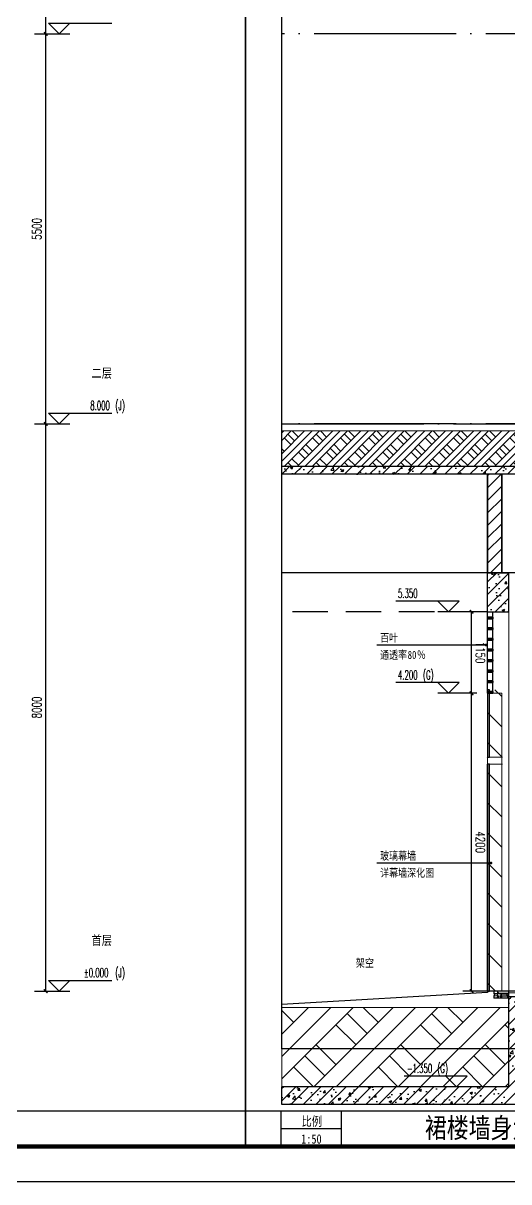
# Model space of a CAD drawing. Header units: millimetres. Extents: x 434053 to 1059003, y -2417481 to 936527.
# Drawn here: x 551617 to 558464, y -2255226 to -2238884 of the extents above; entities that cross this region are included whole.
import ezdxf

# ---------------------------------------------------------------- set-up
doc = ezdxf.new("R2010")
doc.units = ezdxf.units.MM
doc.header["$LTSCALE"] = 1000
doc.header["$MEASUREMENT"] = 0
for name, pattern in [('ACAD_ISO02W100', [15, 12, -3]), ('DASHED2', [0.375, 0.25, -0.125]), ('DOTE', [2.42, 2, -0.2, 0.02, -0.2])]:
    doc.linetypes.add(name, pattern=pattern)
doc.layers.get('Defpoints').update_dxf_attribs({"color": 6})
for name, color, linetype in [('A-ANNO-DIMS', 3, 'Continuous'), ('A-ANNO-TTLB', 7, 'Continuous'), ('A-AXIS', 16, 'DOTE'), ('A-FLOR-STRS', 2, 'Continuous'), ('A-GLAZ', 4, 'Continuous'), ('A-WALL-PATT', 8, 'Continuous'), ('AXIS', 3, 'Continuous'), ('DIM_ELEV', 3, 'Continuous'), ('DIM_LEAD', 3, 'Continuous'), ('DOTE', 16, 'DOTE'), ('EXTRUSION-V', 141, 'Continuous'), ('EXTRUSION1', 4, 'Continuous'), ('PUB_DIM', 83, 'Continuous'), ('PUB_HATCH', 8, 'Continuous'), ('PUB_TEXT', 7, 'Continuous'), ('WALL', 5, 'Continuous'), ('型材断面填充', 254, 'Continuous'), ('投影线', 6, 'ACAD_ISO02W100')]:
    doc.layers.add(name, color=color, linetype=linetype)
for name, color, linetype, lineweight in [('A-ANNO-TEXT', 7, 'Continuous', 25), ('A-DETL-0001', 4, 'Continuous', 15), ('A-GLAZ-MULL', 4, 'Continuous', 13), ('A-GLAZ-MULL-PROJ', 2, 'Continuous', 13), ('A-GLAZ-PROJ', 2, 'Continuous', 25), ('A-WALL', 5, 'Continuous', 35), ('Detail Items', 7, 'Continuous', 15)]:
    doc.layers.add(name, color=color, linetype=linetype, lineweight=lineweight)
doc.styles.add('_TCH_DIM', font='SIMPLEX.shx', dxfattribs={"width": 0.8, "height": 3, "bigfont": 'GBCBIG.shx'})
doc.styles.add('_TCH_DIM_T3', font='SIMPLEX', dxfattribs={"width": 0.705882, "bigfont": 'GBCBIG'})
doc.styles.add('TITXV', font='', dxfattribs={"width": 0.8})
doc.styles.add('宋体', font='', dxfattribs={"width": 0.8})
doc.styles.get('TITXV').set_extended_font_data('SimSun')
doc.styles.get('宋体').set_extended_font_data('SimSun')
doc.dimstyles.new('_TCH_ARCH&&50', dxfattribs={"dimtxt": 127.5, "dimasz": 50, "dimexe": 125, "dimexo": 150, "dimgap": 61.25, "dimtad": 1, "dimdec": 0, "dimzin": 0, "dimdsep": 46, "dimtxsty": '_TCH_DIM_T3', "dimblk": 'ARCHTICK', "dimcen": 0.09, "dimclrt": 7, "dimazin": 2, "dimtfac": 1, "dimtdec": 0, "dimtix": 1, "dimtmove": 2, "dimatfit": 3, "dimfxl": 1, "dimtolj": 1, "dimtzin": 0, "dimarcsym": 0})
pattern_1 = [(45, (-1713816.56, -1462982.77), (-88.3883476, 88.3883476), []), (50, (-1713816.56, -1462982.77), (358.63009, -31.376067), [37.5, -412.5]), (355, (-1713816.56, -1462982.77), (-69.375667, 376.096067), [30, -330]), (100.4514, (-1713786.68, -1462985.4), (289.25469, 344.71977), [31.870095, -350.571056]), (46.1842, (-1713816.56, -1462882.77), (533.620524, -82.75951), [56.25, -618.75]), (96.6356, (-1713772.1, -1462889.67), (467.33135, 487.05894), [47.80514, -525.8565]), (351.1842, (-1713816.56, -1462882.77), (467.33097, 487.0593), [45, -495]), (21, (-1713766.56, -1462907.77), (298.453526, -201.309445), [37.5, -412.5]), (326, (-1713766.56, -1462907.77), (121.657666, 362.57502), [30, -330]), (71.4514, (-1713741.7, -1462924.55), (420.111314, 161.26525), [31.870095, -350.571056]), (37.5, (-1713816.56, -1462982.77), (6.079928, 166.446927), [0, -326, 0, -335, 0, -331.25]), (7.5, (-1713816.56, -1462982.77), (131.534769, 197.205856), [0, -191, 0, -318.5, 0, -126.25]), (327.5, (-1713928.06, -1462982.77), (266.911218, -11.277436), [0, -125, 0, -390, 0, -517.5]), (317.5, (-1713978.06, -1462982.77), (291.593085, 50.052491), [0, -162.5, 0, -259, 0, -367.5])]

# ---------------------------------------------------------------- blocks, each defined once
blk = doc.blocks.new('asdfdfsdh')
at = {"layer": 'A-ANNO-TTLB'}
blk.add_lwpolyline([(0, 42050), (29700, 42050), (29700, 0), (0, 0)], close=True, dxfattribs=at)
at = {"layer": 'A-ANNO-TTLB', "const_width": 60}
blk.add_lwpolyline([(500, 40800), (500, 500), (29200, 500), (29200, 40800)], close=True, dxfattribs=at)
blk = doc.blocks.new('ASDFADFGAF')
for p, q in [((0, 500), (12350, 500)), ((500, 500), (500, 0)), ((1350, 500), (1350, 0)), ((500, 250), (1350, 250))]:
    blk.add_line(p, q)
blk.add_lwpolyline([(0, 28700), (12350, 28700), (12350, 0), (0, 0)], close=True)
at = {"layer": 'PUB_TEXT', "style": '宋体', "width": 0.8}
for s, p in [('比例', (791, 288)), ('1:50', (786, 38))]:
    blk.add_text(s, height=132.2, dxfattribs=at).set_placement(p)
blk = doc.blocks.new('Stack Joint_hotel1 - OPERABLE ABOVE-16952440-800 Section HOTEL WEST L6 - Callout 1')
at = {"layer": 'Detail Items'}
for points in [[(-94900, 30899), (-94900, 30900), (-94901, 30902), (-94902, 30903), (-94903, 30904), (-94904, 30905), (-94906, 30905), (-94906, 30906), (-94907, 30906), (-94907, 30902), (-94906, 30902), (-94906, 30903), (-94904, 30903), (-94903, 30902), (-94901, 30901), (-94901, 30900)], [(-94904, 30950), (-94900, 30950), (-94900, 30955), (-94901, 30955), (-94903, 30954), (-94904, 30954), (-94904, 30952), (-94905, 30951), (-94905, 30950)], [(-94900, 30945), (-94899, 30945), (-94898, 30946), (-94896, 30946), (-94896, 30948), (-94895, 30949), (-94895, 30950), (-94900, 30950)], [(-94814, 30981), (-94813, 30982), (-94813, 30984), (-94811, 30984), (-94810, 30985), (-94809, 30985), (-94809, 30984), (-94807, 30984), (-94807, 30988), (-94809, 30988), (-94809, 30987), (-94810, 30987), (-94811, 30986), (-94813, 30985), (-94814, 30983), (-94814, 30982)], [(-94797, 30981), (-94797, 30982), (-94798, 30984), (-94799, 30985), (-94800, 30986), (-94801, 30987), (-94803, 30987), (-94803, 30988), (-94804, 30988), (-94804, 30984), (-94803, 30984), (-94803, 30985), (-94801, 30985), (-94800, 30984), (-94799, 30983), (-94798, 30982)], [(-94711, 30974), (-94711, 30975), (-94710, 30976), (-94709, 30977), (-94707, 30978), (-94706, 30978), (-94706, 30976), (-94704, 30976), (-94704, 30982), (-94706, 30982), (-94706, 30980), (-94707, 30980), (-94709, 30979), (-94710, 30978), (-94711, 30976), (-94711, 30975)]]:
    blk.add_hatch(color=256, dxfattribs=at).paths.add_polyline_path(points, flags=0)
h = blk.add_hatch(dxfattribs=at)
h.set_pattern_fill('FP_30', color=256, style=0, pattern_type=2)
h.set_pattern_definition([(50, (-95018.266, 14805.4), (72.87376, -6.37607), [7.62, -83.82]), (355, (-95018.266, 14805.4), (-14.097, 76.42244), [6.096, -67.056]), (100.451, (-95012.19, 14804.87), (58.77696, 70.04687), [6.476, -71.236]), (46.184, (-95018.27, 14825.72), (108.4314, -16.81745), [11.43, -125.73]), (96.636, (-95009.23, 14824.32), (94.961, 98.9709), [9.714, -106.854]), (351.184, (-95018.27, 14825.72), (94.9623, 98.9702), [9.144, -100.584]), (21, (-95008.106, 14820.64), (60.64565, -40.90654), [7.62, -83.82]), (326, (-95008.106, 14820.64), (24.72083, 73.67493), [6.096, -67.056]), (71.451, (-95003.05, 14817.23), (85.3669, 32.76874), [6.476, -71.236]), (37.5, (-95018.266, 14805.4), (1.235525, 33.822432), [3.353, -62.89, 3.353, -64.719, -67.31]), (37.5, (-95018.266, 14805.4), (1.235525, 33.822432), [-134.315, 3.353, -63.957]), (7.5, (-95018.266, 14805.4), (26.728146, 40.07255), [3.353, -35.458, 3.353, -61.366, -25.654]), (7.5, (-95018.266, 14805.4), (26.728146, 40.07255), [-103.53, 3.353, -22.301]), (327.5, (-95040.923, 14805.4), (54.236318, -2.292117), [3.353, -22.047, 3.353, -75.895, -105.156]), (327.5, (-95040.923, 14805.4), (54.236318, -2.292117), [-104.648, 3.353, -101.803]), (317.5, (-95051.083, 14805.4), (59.25158, 10.17014), [3.353, -29.667, 3.353, -49.276, -74.676]), (317.5, (-95051.083, 14805.4), (59.25158, 10.17014), [-85.649, 3.353, -71.323])])
h.paths.add_polyline_path([(-94871, 30938), (-94859, 30951), (-94859, 30960), (-94857, 30960), (-94857, 30962), (-94862, 30962), (-94862, 30960), (-94861, 30960), (-94861, 30951), (-94872, 30940), (-94881, 30940), (-94881, 30938), (-94872, 30938)], flags=0)
blk.add_line((-94700, 30995), (-94700, 31000))
for p, q in [((-94910, 30962), (-94910, 31000)), ((-94861, 31000), (-94910, 31000)), ((-94910, 30962), (-94907, 30962)), ((-94910, 30938), (-94881, 30938)), ((-94910, 30900), (-94910, 30938)), ((-94910, 30900), (-94907, 30900)), ((-94907, 30997), (-94907, 30968)), ((-94864, 30997), (-94907, 30997)), ((-94860, 30968), (-94907, 30968)), ((-94860, 30966), (-94907, 30966)), ((-94907, 30962), (-94907, 30966)), ((-94907, 30936), (-94852, 30936)), ((-94907, 30936), (-94907, 30906)), ((-94904, 30908), (-94907, 30908)), ((-94907, 30906), (-94906, 30906)), ((-94907, 30906), (-94907, 30902)), ((-94907, 30902), (-94907, 30900)), ((-94907, 30902), (-94906, 30902)), ((-94904, 30900), (-94907, 30900)), ((-94906, 30950), (-94895, 30950)), ((-94906, 30906), (-94906, 30906)), ((-94906, 30905), (-94904, 30905)), ((-94906, 30903), (-94904, 30903)), ((-94906, 30902), (-94906, 30902)), ((-94905, 30950), (-94900, 30950)), ((-94904, 30905), (-94904, 30908)), ((-94904, 30903), (-94904, 30900)), ((-94900, 30956), (-94900, 30944)), ((-94900, 30950), (-94900, 30955)), ((-94900, 30950), (-94900, 30945)), ((-94895, 30950), (-94900, 30950)), ((-94872, 30940), (-94881, 30940)), ((-94881, 30940), (-94881, 30938)), ((-94881, 30938), (-94871, 30938)), ((-94861, 30951), (-94872, 30940)), ((-94871, 30938), (-94859, 30951)), ((-94871, 30938), (-94849, 30938)), ((-94820, 30940), (-94869, 30940)), ((-94869, 30940), (-94869, 30939)), ((-94869, 30939), (-94819, 30939)), ((-94864, 30997), (-94864, 30988)), ((-94851, 30988), (-94864, 30988)), ((-94864, 30964), (-94860, 30964)), ((-94864, 30959), (-94864, 30964)), ((-94861, 30959), (-94864, 30959)), ((-94857, 30962), (-94862, 30962)), ((-94862, 30962), (-94862, 30960)), ((-94862, 30962), (-94862, 30960)), ((-94862, 30962), (-94857, 30962)), ((-94862, 30960), (-94861, 30960)), ((-94862, 30960), (-94861, 30960)), ((-94861, 30992), (-94861, 31000)), ((-94861, 30992), (-94855, 30992)), ((-94861, 30960), (-94861, 30951)), ((-94861, 30960), (-94861, 30959)), ((-94700, 31000), (-94860, 31000)), ((-94860, 31000), (-94860, 30993)), ((-94860, 30993), (-94856, 30993)), ((-94860, 30988), (-94860, 30977)), ((-94860, 30988), (-94850, 30988)), ((-94860, 30977), (-94860, 30968)), ((-94860, 30977), (-94855, 30977)), ((-94860, 30977), (-94856, 30977)), ((-94860, 30964), (-94860, 30966)), ((-94860, 30930), (-94854, 30930)), ((-94860, 30930), (-94860, 30900)), ((-94860, 30900), (-94700, 30900)), ((-94859, 30951), (-94859, 30960)), ((-94859, 30960), (-94857, 30960)), ((-94857, 30960), (-94858, 30960)), ((-94858, 30960), (-94858, 30959)), ((-94858, 30959), (-94856, 30959)), ((-94857, 30960), (-94857, 30962)), ((-94857, 30962), (-94857, 30960)), ((-94847, 31000), (-94856, 31000)), ((-94856, 30997), (-94856, 30993)), ((-94850, 30997), (-94856, 30997)), ((-94856, 30997), (-94856, 30993)), ((-94850, 30997), (-94856, 30997)), ((-94856, 30984), (-94856, 30977)), ((-94850, 30984), (-94856, 30984)), ((-94856, 30962), (-94856, 30973)), ((-94851, 30973), (-94856, 30973)), ((-94856, 30959), (-94856, 30962)), ((-94854, 30928), (-94856, 30928)), ((-94856, 30928), (-94856, 30925)), ((-94856, 30926), (-94856, 30928)), ((-94856, 30928), (-94852, 30928)), ((-94850, 30926), (-94856, 30926)), ((-94856, 30925), (-94847, 30925)), ((-94845, 30922), (-94856, 30922)), ((-94856, 30922), (-94856, 30903)), ((-94856, 30903), (-94703, 30903)), ((-94855, 30992), (-94855, 30996)), ((-94855, 30996), (-94851, 30996)), ((-94855, 30977), (-94855, 30981)), ((-94855, 30981), (-94851, 30981)), ((-94855, 30972), (-94855, 30962)), ((-94855, 30972), (-94850, 30972)), ((-94855, 30962), (-94851, 30962)), ((-94854, 30930), (-94854, 30928)), ((-94852, 30928), (-94852, 30936)), ((-94851, 30996), (-94851, 30988)), ((-94851, 30981), (-94851, 30973)), ((-94851, 30962), (-94851, 30970)), ((-94851, 30970), (-94815, 30970)), ((-94850, 30997), (-94850, 30988)), ((-94850, 30984), (-94850, 30972)), ((-94850, 30931), (-94850, 30928)), ((-94849, 30931), (-94850, 30931)), ((-94850, 30928), (-94848, 30928)), ((-94848, 30926), (-94850, 30926)), ((-94849, 30938), (-94849, 30931)), ((-94849, 30930), (-94847, 30930)), ((-94849, 30928), (-94849, 30930)), ((-94847, 30928), (-94849, 30928)), ((-94848, 30928), (-94848, 30926)), ((-94719, 30997), (-94847, 30997)), ((-94847, 30997), (-94847, 30972)), ((-94815, 30972), (-94847, 30972)), ((-94847, 30938), (-94703, 30938)), ((-94847, 30930), (-94847, 30938)), ((-94847, 30925), (-94847, 30928)), ((-94845, 30930), (-94845, 30922)), ((-94845, 30930), (-94703, 30930)), ((-94809, 30946), (-94820, 30945)), ((-94820, 30945), (-94820, 30940)), ((-94819, 30943), (-94808, 30944)), ((-94819, 30939), (-94819, 30943)), ((-94807, 30944), (-94818, 30943)), ((-94818, 30938), (-94818, 30943)), ((-94815, 30997), (-94815, 30972)), ((-94815, 30962), (-94815, 30970)), ((-94815, 30962), (-94812, 30962)), ((-94815, 30938), (-94815, 30940)), ((-94815, 30940), (-94719, 30940)), ((-94812, 30962), (-94812, 30997)), ((-94810, 30987), (-94810, 30990)), ((-94810, 30990), (-94807, 30990)), ((-94809, 30987), (-94810, 30987)), ((-94810, 30985), (-94810, 30982)), ((-94809, 30985), (-94810, 30985)), ((-94810, 30982), (-94807, 30982)), ((-94807, 30988), (-94809, 30988)), ((-94809, 30988), (-94809, 30988)), ((-94807, 30984), (-94809, 30984)), ((-94809, 30984), (-94809, 30984)), ((-94808, 30967), (-94809, 30967)), ((-94809, 30967), (-94809, 30946)), ((-94808, 30944), (-94808, 30967)), ((-94807, 30990), (-94807, 30944)), ((-94807, 30990), (-94804, 30990)), ((-94807, 30988), (-94807, 30984)), ((-94804, 30944), (-94804, 30990)), ((-94801, 30990), (-94804, 30990)), ((-94804, 30988), (-94803, 30988)), ((-94804, 30988), (-94804, 30984)), ((-94804, 30984), (-94803, 30984)), ((-94801, 30982), (-94804, 30982)), ((-94804, 30944), (-94709, 30944)), ((-94803, 30988), (-94803, 30988)), ((-94803, 30987), (-94801, 30987)), ((-94803, 30985), (-94801, 30985)), ((-94803, 30984), (-94803, 30984)), ((-94801, 30987), (-94801, 30990)), ((-94801, 30985), (-94801, 30982)), ((-94800, 30997), (-94800, 30962)), ((-94797, 30962), (-94800, 30962)), ((-94797, 30997), (-94797, 30971)), ((-94797, 30971), (-94719, 30971)), ((-94797, 30968), (-94719, 30968)), ((-94797, 30968), (-94797, 30962)), ((-94729, 30964), (-94729, 30944)), ((-94719, 30964), (-94729, 30964)), ((-94719, 30971), (-94719, 30997)), ((-94719, 30962), (-94719, 30968)), ((-94719, 30962), (-94716, 30962)), ((-94719, 30938), (-94719, 30940)), ((-94716, 30962), (-94716, 30995)), ((-94700, 30995), (-94716, 30995)), ((-94709, 30964), (-94716, 30964)), ((-94716, 30940), (-94716, 30938)), ((-94716, 30940), (-94705, 30940)), ((-94700, 30983), (-94714, 30983)), ((-94714, 30982), (-94714, 30983)), ((-94712, 30982), (-94714, 30982)), ((-94712, 30980), (-94712, 30982)), ((-94711, 30980), (-94712, 30980)), ((-94712, 30978), (-94712, 30975)), ((-94711, 30978), (-94712, 30978)), ((-94712, 30975), (-94707, 30975)), ((-94709, 30982), (-94711, 30982)), ((-94711, 30982), (-94711, 30980)), ((-94711, 30976), (-94711, 30978)), ((-94709, 30976), (-94711, 30976)), ((-94709, 30982), (-94709, 30976)), ((-94709, 30944), (-94709, 30974)), ((-94709, 30974), (-94706, 30974)), ((-94707, 30982), (-94707, 30975)), ((-94707, 30982), (-94703, 30982)), ((-94706, 30974), (-94706, 30981)), ((-94706, 30981), (-94704, 30981)), ((-94705, 30940), (-94705, 30972)), ((-94705, 30972), (-94704, 30972)), ((-94704, 30972), (-94704, 30981)), ((-94700, 31000), (-94703, 31000)), ((-94703, 30982), (-94703, 30938)), ((-94703, 30903), (-94703, 30930)), ((-94700, 31000), (-94700, 31000)), ((-94700, 30934), (-94700, 30983)), ((-94700, 30900), (-94700, 30934))]:
    blk.add_line(p, q, dxfattribs=at)
blk.add_circle((-94900, 30950), 5, dxfattribs=at)
for start, end in [(90, 180), (270, 0)]:
    blk.add_arc((-94900, 30950), 5, start, end, dxfattribs=at)
blk = doc.blocks.new('asdfdgsf')
at = {"layer": 'Detail Items', "xscale": -1, "rotation": 180}
blk.add_blockref('Stack Joint_hotel1 - OPERABLE ABOVE-16952440-800 Section HOTEL WEST L6 - Callout 1', (96700, 31289), dxfattribs=at)
blk = doc.blocks.new('System Panel - G2-V25-800_BALLRM SECTION2')
at = {"layer": 'A-GLAZ'}
for p, q in [((21106, 4250), (21106, 3300)), ((21131, 4250), (21106, 4250)), ((21131, 3300), (21131, 4250)), ((21106, 3300), (21131, 3300))]:
    blk.add_line(p, q, dxfattribs=at)
at = {"layer": 'A-GLAZ-PROJ'}
for q in [(21106, 4250), (21106, 3300)]:
    blk.add_line((21106, 4250), q, dxfattribs=at)
blk = doc.blocks.new('System Panel - G2-V26-800_BALLRM SECTION2')
at = {"layer": 'A-GLAZ'}
for p, q in [((21106, 3200), (21106, 0)), ((21131, 3200), (21106, 3200)), ((21131, 0), (21131, 3200)), ((21106, 0), (21131, 0))]:
    blk.add_line(p, q, dxfattribs=at)
at = {"layer": 'A-GLAZ-PROJ'}
for p in [(21106, 3200), (21106, 0)]:
    blk.add_line(p, (21106, 0), dxfattribs=at)
blk = doc.blocks.new('System Panel - G2-V27-800_BALLRM SECTION2')
at = {"layer": 'A-GLAZ-PROJ'}
h = blk.add_hatch(color=256, dxfattribs=at)
edge = h.paths.add_edge_path()
edge.add_line((21105, 0), (21105, 0))
edge.add_line((21105, 0), (21105, 2087))
blk.add_line((21105, 0), (21105, 3200), dxfattribs=at)
blk = doc.blocks.new('Rectangular Mullion - 100 X 300mm CAP-4102032-800_BALLRM SECTION2')
at = {"layer": 'A-GLAZ-MULL'}
for p, q in [((21248, 3300), (21238, 3300)), ((21238, 3300), (21238, 3200)), ((21448, 3300), (21248, 3300)), ((21238, 3200), (21248, 3200)), ((21248, 3200), (21448, 3200))]:
    blk.add_line(p, q, dxfattribs=at)
at = {"layer": 'A-GLAZ-MULL-PROJ'}
for p, q in [((21238, 3300), (21238, 3300)), ((21238, 3200), (21238, 3200))]:
    blk.add_line(p, q, dxfattribs=at)
blk = doc.blocks.new('Rectangular Mullion - 100 X 300mm CAP-V29-800_BALLRM SECTION2')
at = {"layer": 'A-GLAZ-MULL-PROJ'}
for p, q in [((21095, 3300), (21096, 3300)), ((21096, 3200), (21095, 3200))]:
    blk.add_line(p, q, dxfattribs=at)
blk = doc.blocks.new('Rectangular Mullion - 100 X 300mm CAP-V30-800_BALLRM SECTION2')
at = {"layer": 'A-GLAZ-MULL-PROJ'}
for p, q in [((21095, 3300), (21095, 3300)), ((21095, 3200), (21095, 3200))]:
    blk.add_line(p, q, dxfattribs=at)
blk = doc.blocks.new('20210923-LC06')
at = {"layer": '型材断面填充', "linetype": 'ByBlock'}
h = blk.add_hatch(color=256, dxfattribs=at)
h.paths.add_polyline_path([(75, 12), (0, 12), (0, -12), (75, -12)])
edge = h.paths.add_edge_path(flags=16)
edge.add_arc((73, 10), 0.5, 0, 90, ccw=False)
edge.add_line((73, 10), (73, -10))
edge.add_arc((73, -10), 0.5, -90, 0, ccw=False)
edge.add_line((73, -11), (64, -11))
edge.add_arc((64, -10), 0.5, 157.9757, 270, ccw=False)
edge.add_arc((60, -9), 3.5, 337.9757, 405.5225)
edge.add_arc((62, -7), 0.7, 45.5225, 150)
edge.add_line((61, -7), (61, -7))
edge.add_arc((62, -7), 0.7, 150, 224.9739)
edge.add_arc((60, -9), 2, -224.9739, 44.9739, ccw=False)
edge.add_arc((58, -7), 0.7, 315.0261, 390)
edge.add_line((59, -7), (59, -7))
edge.add_arc((58, -7), 0.7, 30, 134.4775)
edge.add_arc((60, -9), 3.5, 134.4775, 202.0243)
edge.add_arc((56, -10), 0.5, -90, 22.0243, ccw=False)
edge.add_line((56, -11), (2, -11))
edge.add_arc((2, -10), 0.5, 180, 270, ccw=False)
edge.add_line((2, -10), (2, 10))
edge.add_arc((2, 10), 0.5, 90, 180, ccw=False)
edge.add_line((2, 11), (11, 11))
edge.add_arc((11, 10), 0.5, -22.0243, 90, ccw=False)
edge.add_arc((15, 9), 3.5, 157.9757, 225.5225)
edge.add_arc((13, 7), 0.7, 225.5225, 330)
edge.add_line((14, 7), (14, 7))
edge.add_arc((13, 7), 0.7, 330, 404.9739)
edge.add_arc((15, 9), 2, -44.9739, 224.9739, ccw=False)
edge.add_arc((17, 7), 0.7, 135.0261, 210)
edge.add_line((16, 7), (16, 7))
edge.add_arc((17, 7), 0.7, 210, 314.4775)
edge.add_arc((15, 9), 3.5, 314.4775, 382.0243)
edge.add_arc((19, 10), 0.5, 90, 202.0243, ccw=False)
edge.add_line((19, 11), (73, 11))
at = {"color": 0, "linetype": 'ByBlock'}
blk.add_lwpolyline([(75, 12), (0, 12), (0, -12), (75, -12)], close=True, dxfattribs=at)
blk.add_lwpolyline([(73, 11, -0.414214), (73, 10), (73, -10, -0.414214), (73, -11), (64, -11, -0.531846), (63, -10, 0.30357), (62, -7, 0.490314), (61, -7), (61, -7, 0.339327), (61, -8, -2.412658), (59, -8, 0.339327), (59, -7), (59, -7, 0.490314), (58, -7, 0.30357), (57, -10, -0.531846), (56, -11), (2, -11, -0.414214), (2, -10), (2, 10, -0.414214), (2, 11), (11, 11, -0.531846), (12, 10, 0.30357), (13, 7, 0.490314), (14, 7), (14, 7, 0.339327), (14, 8, -2.412658), (16, 8, 0.339327), (16, 7), (16, 7, 0.490314), (17, 7, 0.30357), (18, 10, -0.531846), (19, 11)], format="xyb", close=True, dxfattribs=at)
blk = doc.blocks.new('asdfadfdfds')
at = {"layer": 'Detail Items'}
h = blk.add_hatch(dxfattribs=at)
h.set_pattern_fill('FP_6', color=256, style=0, pattern_type=2)
h.set_pattern_definition([(45, (-477290, 2378681.6), (-212.132034, 212.132034), [])])
h.paths.add_polyline_path([(-25, 0), (-202, 0), (-202, 4250), (-1, 4250), (-1, 0)])
at = {"layer": 'A-DETL-0001'}
for p, q in [((-300, 5350), (-300, 0)), ((-202, 4200), (-202, 0)), ((-102, 4200), (-202, 4200)), ((-202, 4200), (0, 4200)), ((-202, 0), (-202, 4200)), ((0, 0), (-202, 0))]:
    blk.add_line(p, q, dxfattribs=at)
at = {"layer": 'EXTRUSION-V'}
for p, q in [((-75, 4225, 0), (-75, 5350)), ((0, 4200), (0, 5350))]:
    blk.add_line(p, q, dxfattribs=at)
at = {"layer": 'A-GLAZ-MULL-PROJ', "xscale": -1}
for name, p in [('Rectangular Mullion - 100 X 300mm CAP-4102032-800_BALLRM SECTION2', (21237, 0)), ('Rectangular Mullion - 100 X 300mm CAP-V29-800_BALLRM SECTION2', (21105, 0)), ('Rectangular Mullion - 100 X 300mm CAP-V29-800_BALLRM SECTION2', (21105, 0)), ('Rectangular Mullion - 100 X 300mm CAP-V30-800_BALLRM SECTION2', (21105, 0))]:
    blk.add_blockref(name, p, dxfattribs=at)
at = {"layer": 'A-GLAZ-PROJ', "xscale": -1}
for name in ['System Panel - G2-V25-800_BALLRM SECTION2', 'System Panel - G2-V26-800_BALLRM SECTION2', 'System Panel - G2-V27-800_BALLRM SECTION2']:
    blk.add_blockref(name, (21105, 0), dxfattribs=at)
at = {"layer": 'EXTRUSION1', "extrusion": (0, 0, -1), "zscale": -1}
for p in [(0, 5262, 0), (0, 5112, 0), (0, 4962), (0, 4812, 0), (0, 4662, 0), (0, 4512, 0), (0, 4362, 0), (0, 4212, 0)]:
    blk.add_blockref('20210923-LC06', p, dxfattribs=at)
blk = doc.blocks.new('_ArchTick')
at = {"color": 0, "linetype": 'ByBlock', "const_width": 0.4}
blk.add_lwpolyline([(-0.5, -0.5), (0.5, 0.5)], dxfattribs=at)
blk = doc.blocks.new('*D917')
at = {"layer": 'A-ANNO-DIMS', "color": 0, "lineweight": -2, "transparency": 16777216}
for p, q in [((558013, -2247186), (557812, -2247186)), ((557938, -2248336), (557937, -2247186)), ((558014, -2248336), (557813, -2248336))]:
    blk.add_line(p, q, dxfattribs=at)
at = {"layer": 'Defpoints', "color": 0, "transparency": 16777216}
for p in [(557937, -2247186), (558163, -2247186), (558164, -2248336)]:
    blk.add_point(p, dxfattribs=at)
at = {"layer": 'A-ANNO-DIMS', "color": 0, "lineweight": -2, "transparency": 16777216, "xscale": 50, "yscale": 50, "zscale": 50}
for p, rotation in [((557937, -2247186), 90.02048225933788), ((557938, -2248336), 270.0204822593379)]:
    blk.add_blockref('_ArchTick', p, dxfattribs=dict(at, rotation=rotation))
at = {"layer": 'A-ANNO-DIMS', "color": 7, "transparency": 16777216, "insert": (558063, -2247761), "char_height": 127.5, "attachment_point": 5, "rotation": 270.0205, "style": '_TCH_DIM_T3'}
blk.add_mtext('\\A1;1150', dxfattribs=at)
blk = doc.blocks.new('*D918')
at = {"layer": 'A-ANNO-DIMS', "color": 0, "lineweight": -2, "transparency": 16777216}
for p, q in [((558014, -2248336), (557813, -2248336)), ((557939, -2252536), (557938, -2248336)), ((558015, -2252536), (557814, -2252536))]:
    blk.add_line(p, q, dxfattribs=at)
at = {"layer": 'Defpoints', "color": 0, "transparency": 16777216}
for p in [(557938, -2248336), (558164, -2248336), (558165, -2252536)]:
    blk.add_point(p, dxfattribs=at)
at = {"layer": 'A-ANNO-DIMS', "color": 0, "lineweight": -2, "transparency": 16777216, "xscale": 50, "yscale": 50, "zscale": 50}
for p, rotation in [((557938, -2248336), 90.02048225933808), ((557939, -2252536), 270.0204822593381)]:
    blk.add_blockref('_ArchTick', p, dxfattribs=dict(at, rotation=rotation))
at = {"layer": 'A-ANNO-DIMS', "color": 7, "transparency": 16777216, "insert": (558064, -2250436), "char_height": 127.5, "attachment_point": 5, "rotation": 270.0205, "style": '_TCH_DIM_T3'}
blk.add_mtext('\\A1;4200', dxfattribs=at)
blk = doc.blocks.new('*D1001')
at = {"layer": 'Defpoints', "color": 0, "transparency": 16777216}
for p in [(551648, -2233536), (551935, -2233536), (551648, -2239036)]:
    blk.add_point(p, dxfattribs=at)
at = {"layer": 'PUB_DIM', "color": 0, "lineweight": -2, "transparency": 16777216}
for p, q in [((551798, -2233536), (552060, -2233536)), ((551935, -2239036), (551935, -2233536)), ((551798, -2239036), (552060, -2239036))]:
    blk.add_line(p, q, dxfattribs=at)
at = {"layer": 'PUB_DIM', "color": 0, "lineweight": -2, "transparency": 16777216, "xscale": 50, "yscale": 50, "zscale": 50}
for p, rotation in [((551935, -2233536), 90), ((551935, -2239036), 270)]:
    blk.add_blockref('_ArchTick', p, dxfattribs=dict(at, rotation=rotation))
at = {"layer": 'PUB_DIM', "color": 7, "transparency": 16777216, "insert": (551810, -2236286), "char_height": 127.5, "attachment_point": 5, "rotation": 90, "style": '_TCH_DIM_T3'}
blk.add_mtext('\\A1;5500', dxfattribs=at)
blk = doc.blocks.new('*D1002')
at = {"layer": 'Defpoints', "color": 0, "transparency": 16777216}
for p in [(551648, -2239036), (551935, -2239036), (551648, -2244536)]:
    blk.add_point(p, dxfattribs=at)
at = {"layer": 'PUB_DIM', "color": 0, "lineweight": -2, "transparency": 16777216}
for p, q in [((551798, -2239036), (552060, -2239036)), ((551935, -2244536), (551935, -2239036)), ((551798, -2244536), (552060, -2244536))]:
    blk.add_line(p, q, dxfattribs=at)
at = {"layer": 'PUB_DIM', "color": 0, "lineweight": -2, "transparency": 16777216, "xscale": 50, "yscale": 50, "zscale": 50}
for p, rotation in [((551935, -2239036), 90), ((551935, -2244536), 270)]:
    blk.add_blockref('_ArchTick', p, dxfattribs=dict(at, rotation=rotation))
at = {"layer": 'PUB_DIM', "color": 7, "transparency": 16777216, "insert": (551810, -2241786), "char_height": 127.5, "attachment_point": 5, "rotation": 90, "style": '_TCH_DIM_T3'}
blk.add_mtext('\\A1;5500', dxfattribs=at)
blk = doc.blocks.new('*D1003')
at = {"layer": 'Defpoints', "color": 0, "transparency": 16777216}
for p in [(551648, -2244536), (551935, -2244536), (551648, -2252536)]:
    blk.add_point(p, dxfattribs=at)
at = {"layer": 'PUB_DIM', "color": 0, "lineweight": -2, "transparency": 16777216}
for p, q in [((551798, -2244536), (552060, -2244536)), ((551935, -2252536), (551935, -2244536)), ((551798, -2252536), (552060, -2252536))]:
    blk.add_line(p, q, dxfattribs=at)
at = {"layer": 'PUB_DIM', "color": 0, "lineweight": -2, "transparency": 16777216, "xscale": 50, "yscale": 50, "zscale": 50}
for p, rotation in [((551935, -2244536), 90), ((551935, -2252536), 270)]:
    blk.add_blockref('_ArchTick', p, dxfattribs=dict(at, rotation=rotation))
at = {"layer": 'PUB_DIM', "color": 7, "transparency": 16777216, "insert": (551810, -2248536), "char_height": 127.5, "attachment_point": 5, "rotation": 90, "style": '_TCH_DIM_T3'}
blk.add_mtext('\\A1;8000', dxfattribs=at)

msp = doc.modelspace()

# ---------------------------------------------------------------- hatches: boundary and pattern name
at = {"layer": 'A-DETL-0001'}
h = msp.add_hatch(dxfattribs=at)
h.set_pattern_fill('夯实土壤', color=8, scale=50)
h.set_pattern_definition([(45, (-1751679.3, -1474082.77), (-198.697006, 198.697006), []), (45, (-1751574.3, -1474082.77), (-198.697006, 198.697006), []), (45, (-1751469.3, -1474082.77), (-198.697006, 198.697006), []), (135, (-1751679.3, -1474082.77), (-198.697006, -198.697006), [132.5, -148.5]), (135, (-1751626.8, -1474030.27), (-198.697006, -198.697006), [132.5, -148.5]), (135, (-1751574.3, -1473977.77), (-198.697006, -198.697006), [132.5, -148.5])])
h.paths.add_polyline_path([(562263.8, -2244635.7), (562263.8, -2245135.7), (555263.7, -2245135.7), (555263.7, -2244635.7)])
h = msp.add_hatch(dxfattribs=at)
h.set_pattern_fill('夯实土壤', color=8, scale=150)
h.set_pattern_definition([(45, (-13491770.3, -1831855.7), (-596.091017, 596.091017), []), (45, (-13491455.3, -1831855.7), (-596.091017, 596.091017), []), (45, (-13491140.3, -1831855.7), (-596.091017, 596.091017), []), (135, (-13491770.3, -1831855.7), (-596.091017, -596.091017), [397.5, -445.5]), (135, (-13491612.8, -1831698.2), (-596.091017, -596.091017), [397.5, -445.5]), (135, (-13491455.3, -1831540.7), (-596.091017, -596.091017), [397.5, -445.5])])
h.paths.add_polyline_path([(555263.7, -2252765.7), (558463.7, -2252765.7), (558463.7, -2253885.7), (555263.7, -2253885.7)])
at = {"layer": 'A-WALL-PATT'}
h = msp.add_hatch(dxfattribs=at)
h.set_pattern_fill('普通砖', color=256, scale=50, style=0)
h.set_pattern_definition([(45, (-1713816.56, -1462893.01), (-88.388383, 88.388383), [])])
h.paths.add_polyline_path([(558363.7, -2245245.7), (558163.7, -2245245.7), (558163.7, -2246635.7), (558363.7, -2246635.7)])
at = {"layer": 'PUB_HATCH'}
h = msp.add_hatch(dxfattribs=at)
h.set_pattern_fill('钢筋混凝土', color=256, scale=50, style=0)
h.set_pattern_definition(pattern_1)
h.paths.add_polyline_path([(558263.7, -2245245.7), (558263.7, -2245135.7), (555263.7, -2245135.7), (555263.7, -2245245.7)])
h = msp.add_hatch(dxfattribs=at)
h.set_pattern_fill('钢筋混凝土', color=256, scale=50, style=0)
h.set_pattern_definition(pattern_1)
h.paths.add_polyline_path([(559763.7, -2245209), (559763.7, -2245135.7), (558263.7, -2245135.7), (558263.7, -2245245.7), (559313.7, -2245245.7)])
h = msp.add_hatch(dxfattribs=at)
h.set_pattern_fill('钢筋混凝土', color=256, scale=50, style=0)
h.set_pattern_definition(pattern_1)
h.paths.add_polyline_path([(558463.7, -2247185.7), (558463.7, -2246635.7), (558163.7, -2246635.7), (558163.7, -2247185.7)])
h = msp.add_hatch(dxfattribs=at)
h.set_pattern_fill('钢筋混凝土', color=256, scale=50, style=0)
h.set_pattern_definition(pattern_1)
h.paths.add_polyline_path([(558547.1, -2253969), (558713.7, -2253885.7), (558713.7, -2252765.7), (558463.7, -2252615.7), (558463.7, -2253885.7)])
h = msp.add_hatch(dxfattribs=at)
h.set_pattern_fill('钢筋混凝土', color=256, scale=50, style=0)
h.set_pattern_definition(pattern_1)
h.paths.add_polyline_path([(559763.7, -2252715.7), (559763.7, -2252615.7), (558463.7, -2252615.7), (558713.7, -2252765.7), (559313.7, -2252765.7)])
h = msp.add_hatch(dxfattribs=at)
h.set_pattern_fill('钢筋混凝土', color=256, scale=50, style=0)
h.set_pattern_definition(pattern_1)
h.paths.add_polyline_path([(558547.1, -2253969), (558463.7, -2253885.7), (555263.7, -2253885.7), (555263.7, -2254135.7), (558463.7, -2254135.7)])
h = msp.add_hatch(dxfattribs=at)
h.set_pattern_fill('钢筋混凝土', color=256, scale=50, style=0)
h.set_pattern_definition(pattern_1)
h.paths.add_polyline_path([(560213.7, -2254135.7), (559313.7, -2253885.7), (558713.7, -2253885.7), (558547.1, -2253969), (558463.7, -2254135.7)])

# ---------------------------------------------------------------- linework, layer by layer
at = {"layer": 'A-AXIS'}
msp.add_line((555263.7, -2244535.7), (566288.2, -2244535.7), dxfattribs=at)
at = {"layer": 'A-DETL-0001', "color": 2}
msp.add_lwpolyline([(562263.8, -2244635.7), (562263.8, -2245135.7), (555263.7, -2245135.7), (555263.7, -2244635.7)], close=True, dxfattribs=at)
msp.add_lwpolyline([(564979.8, -2252535.7), (558463.7, -2252535.7), (558463.7, -2252560.7), (564979.8, -2252560.7)], dxfattribs=at)
at = {"layer": 'A-DETL-0001', "color": 8}
msp.add_lwpolyline([(555263.7, -2252765.7), (558463.7, -2252765.7), (558463.7, -2253885.7), (555263.7, -2253885.7)], close=True, dxfattribs=at)
msp.add_lwpolyline([(557763.7, -2252765.7), (558463.7, -2252765.7), (558463.7, -2253885.7)], dxfattribs=at)
at = {"layer": 'A-FLOR-STRS'}
msp.add_line((559313.7, -2246635.7), (555263.7, -2246635.7), dxfattribs=at)
msp.add_lwpolyline([(558463.7, -2252535.7), (558163.7, -2252535.7), (558163.7, -2252555.7), (555263.7, -2252723.4)], dxfattribs=at)
at = {"layer": 'A-WALL'}
for p, q in [((558163.7, -2245245.7), (558163.7, -2246635.7)), ((558363.7, -2245245.7), (558363.7, -2246635.7)), ((558363.7, -2246635.7), (558163.7, -2246635.7))]:
    msp.add_line(p, q, dxfattribs=at)
at = {"layer": 'AXIS'}
msp.add_lwpolyline([(555263.7, -2230335.7), (564979.8, -2230335.7), (564979.8, -2253351.7), (555263.7, -2253351.7)], close=True, dxfattribs=at)
at = {"layer": 'DIM_ELEV'}
for p, q in [((552126.2, -2239035.7), (551976.2, -2238885.7)), ((551976.2, -2238885.7), (552865.7, -2238885.7)), ((552126.2, -2239035.7), (552276.2, -2238885.7)), ((551776.2, -2239035.7), (552276.2, -2239035.7)), ((552126.2, -2244535.7), (551976.2, -2244385.7)), ((551976.2, -2244385.7), (552865.7, -2244385.7)), ((552126.2, -2244535.7), (552276.2, -2244385.7)), ((551776.2, -2244535.7), (552276.2, -2244535.7)), ((557762, -2247035.7), (556872.5, -2247035.7)), ((557612, -2247185.7), (557462, -2247035.7)), ((557612, -2247185.7), (557762, -2247035.7)), ((557962, -2247185.7), (557462, -2247185.7)), ((557762, -2248185.7), (556872.5, -2248185.7)), ((557612, -2248335.7), (557462, -2248185.7)), ((557612, -2248335.7), (557762, -2248185.7)), ((557962, -2248335.7), (557462, -2248335.7)), ((552126.2, -2252535.7), (551976.2, -2252385.7)), ((551976.2, -2252385.7), (552865.7, -2252385.7)), ((552126.2, -2252535.7), (552276.2, -2252385.7)), ((551776.2, -2252535.7), (552276.2, -2252535.7)), ((557876.6, -2253735.7), (556987, -2253735.7)), ((557726.6, -2253885.7), (557576.6, -2253735.7)), ((557726.6, -2253885.7), (557876.6, -2253735.7)), ((558076.6, -2253885.7), (557576.6, -2253885.7))]:
    msp.add_line(p, q, dxfattribs=at)
at = {"layer": 'DIM_LEAD'}
for p, q in [((557927.7, -2247655.7), (556604, -2247655.7)), ((558144.5, -2247655.7), (557927.7, -2247655.7)), ((557452.1, -2250730.1), (556604, -2250730.1)), ((558211.5, -2250730.1), (557452.1, -2250730.1))]:
    msp.add_line(p, q, dxfattribs=at)
at = {"layer": 'DIM_LEAD', "const_width": 20}
for points in [[(558154.5, -2247655.7, 1), (558134.5, -2247655.7, 1)], [(558221.5, -2250730.1, 1), (558201.5, -2250730.1, 1)]]:
    msp.add_lwpolyline(points, format="xyb", close=True, dxfattribs=at)
at = {"layer": 'DOTE'}
for p, q in [((564979.8, -2239035.7), (555263.7, -2239035.7)), ((564979.8, -2244535.7), (555324.8, -2244535.7)), ((564979.8, -2252535.7), (557824.8, -2252535.7)), ((564510.8, -2252535.7), (557960.8, -2252535.7))]:
    msp.add_line(p, q, dxfattribs=at)
at = {"layer": 'WALL'}
for p, q in [((558263.7, -2245135.7), (555263.7, -2245135.7)), ((555263.7, -2245245.7), (555263.7, -2245135.7)), ((559763.7, -2245135.7), (558263.7, -2245135.7)), ((558263.7, -2245245.7), (555263.7, -2245245.7)), ((559313.7, -2245245.7), (558263.7, -2245245.7)), ((558163.7, -2247185.7), (558163.7, -2246635.7)), ((558163.7, -2246635.7), (558463.7, -2246635.7)), ((558463.7, -2247185.7), (558463.7, -2246635.7)), ((558163.7, -2247185.7), (558463.7, -2247185.7)), ((558463.7, -2253885.7), (558463.7, -2252615.7)), ((559763.7, -2252615.7), (558463.7, -2252615.7)), ((558463.7, -2253885.7), (555263.7, -2253885.7)), ((555263.7, -2254135.7), (555263.7, -2253885.7)), ((558463.7, -2254135.7), (555263.7, -2254135.7)), ((560213.7, -2254135.7), (558463.7, -2254135.7))]:
    msp.add_line(p, q, dxfattribs=at)
at = {"layer": '投影线', "linetype": 'DASHED2', "ltscale": 2}
msp.add_line((558163.7, -2247185.7), (555263.7, -2247185.7), dxfattribs=at)

# ---------------------------------------------------------------- block references
at = {"rotation": 90}
msp.add_blockref('asdfdfsdh', (570850.9, -2255226.3), dxfattribs=at)
for name, p in [('ASDFADFGAF', (542400.9, -2254726.3)), ('ASDFADFGAF', (554750.9, -2254726.3)), ('asdfdgsf', (556463.7, -2252924.5))]:
    msp.add_blockref(name, p)
at = {"xscale": -1}
msp.add_blockref('asdfadfdfds', (558163.4, -2252535.7), dxfattribs=at)

# ---------------------------------------------------------------- texts
at = {"layer": 'A-ANNO-TEXT', "style": 'TITXV', "width": 0.8}
msp.add_text('架空', height=113.29, dxfattribs=at).set_placement((556307, -2252196.5))
at = {"layer": 'PUB_TEXT'}
for s, height, style, width, p in [('二层', 132.17, '宋体', 0.8, (552580.4, -2243885.7)), ('8.000', 127.5, '_TCH_DIM', 0.564706, (552562.7, -2244340.7)), ('(J)', 127.5, '_TCH_DIM', 0.564706, (552915.7, -2244340.7)), ('5.350', 127.5, '_TCH_DIM', 0.564706, (556900.7, -2246990.7)), ('百叶', 113.29, '宋体', 0.8, (556649, -2247610.7)), ('通透率', 113.29, '宋体', 0.8, (556649, -2247850.7)), ('80', 113.29, '宋体', 0.8, (557037.9, -2247850.7)), ('％', 113.3, '宋体', 0.8, (557167.5, -2247850.7)), ('4.200', 127.5, '_TCH_DIM', 0.564706, (556900.7, -2248140.7)), ('(G)', 127.5, '_TCH_DIM', 0.564706, (557253.7, -2248140.7)), ('玻璃幕墙', 113.29, '宋体', 0.8, (556649, -2250684.5)), ('详幕墙深化图', 113.29, '宋体', 0.8, (556649, -2250925.1)), ('首层', 132.17, '宋体', 0.8, (552580.4, -2251885.7)), ('%%P0.000', 127.5, '_TCH_DIM', 0.564706, (552473.6, -2252340.7)), ('(J)', 127.5, '_TCH_DIM', 0.564706, (552915.7, -2252340.7)), ('(G)', 127.5, '_TCH_DIM', 0.564706, (557455, -2253690.7)), ('-1.350', 127.5, '_TCH_DIM', 0.564706, (557026.5, -2253690.7))]:
    msp.add_text(s, height=height, dxfattribs=dict(at, style=style, width=width)).set_placement(p)
at = {"layer": 'PUB_TEXT', "color": 2, "style": '宋体', "width": 0.8}
msp.add_text('裙楼墙身大样', height=283.23, dxfattribs=at).set_placement((557280.1, -2254606.5))

# ---------------------------------------------------------------- dimensions: what is measured, and where the dimension line sits
at = {"layer": 'A-ANNO-DIMS'}
for p1, p2, picture, middle in [((558163.9, -2248335.7), (558163.5, -2247185.7), '*D917', (558062.6, -2247760.7)), ((558165.4, -2252535.6), (558163.9, -2248335.7), '*D918', (558063.6, -2250435.7))]:
    dim = msp.add_aligned_dim(p1=p1, p2=p2, distance=226.1, dimstyle='_TCH_ARCH&&50', dxfattribs=at)
    dim.commit()
    dim.dimension.update_dxf_attribs({"geometry": picture, "text_midpoint": middle})
at = {"layer": 'PUB_DIM'}
for p1, p2, picture, middle in [((551648.4, -2239035.7), (551648.4, -2233535.7), '*D1001', (551809.9, -2236285.7)), ((551648.4, -2244535.7), (551648.4, -2239035.7), '*D1002', (551809.9, -2241785.7)), ((551648.4, -2252535.7), (551648.4, -2244535.7), '*D1003', (551809.9, -2248535.7))]:
    dim = msp.add_aligned_dim(p1=p1, p2=p2, distance=-286.5, dimstyle='_TCH_ARCH&&50', dxfattribs=at)
    dim.commit()
    dim.dimension.update_dxf_attribs({"geometry": picture, "text_midpoint": middle})

doc.saveas('drawing.dxf')
